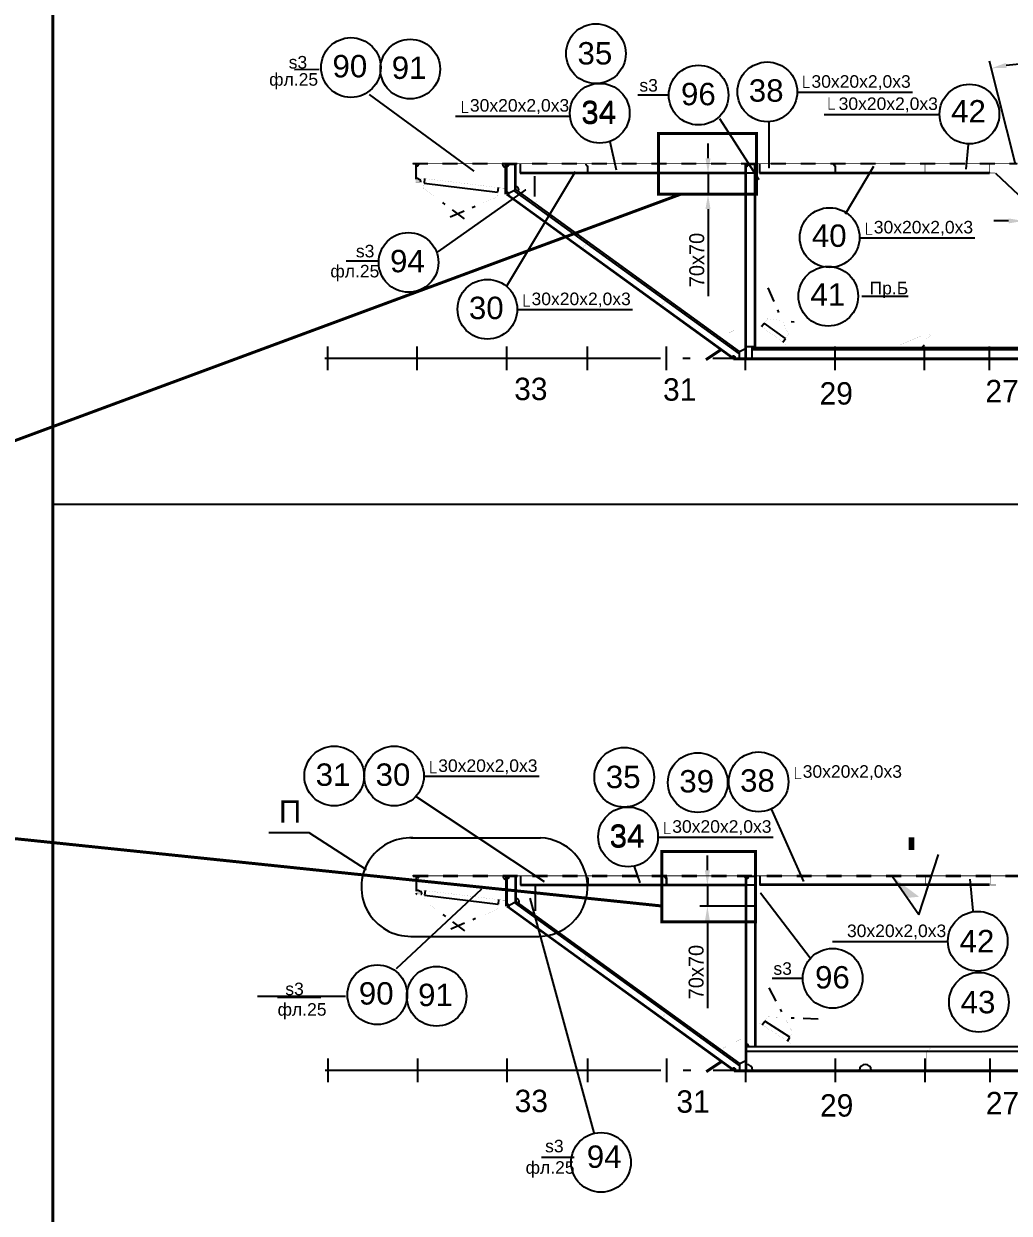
# Model space of a CAD drawing. Header units: millimetres. Extents: x -19561 to 47775, y 28910 to 69910.
# Drawn here: x 20896 to 24198, y 31944 to 35929 of the extents above; entities that cross this region are included whole.
import ezdxf
from ezdxf.enums import TextEntityAlignment as Align

# ---------------------------------------------------------------- set-up
doc = ezdxf.new("R2010")
doc.units = ezdxf.units.MM
doc.header["$MEASUREMENT"] = 0
for name, pattern in [('K5LT32768', [0]), ('K5LT32769', [0]), ('K5LT32770', [100, 50, -50]), ('K5LT32771', [1300, 1125, -75, 25, -75]), ('K5LT32774', [0]), ('K5LT32779', [25, 12.5, -12.5]), ('K5LT32791', [97.5, 75, -7.5, 7.5, -7.5]), ('K5LT_THIN', [0])]:
    doc.linetypes.add(name, pattern=pattern)
doc.layers.add('РАЗМЕРЫ', color=3, linetype='Continuous', true_color=0x00ff00)
doc.styles.add('Arial', font='arial.ttf')
doc.styles.add('KDIMTEXTSTYLE', font='GOST_AU.SHX', dxfattribs={"width": 0.96, "oblique": 15, "height": 5})
doc.styles.add('style5', font='arial.ttf', dxfattribs={"height": 3})
doc.dimstyles.new('KDIMSTYLE (1.00)', dxfattribs={"dimtxt": 5, "dimasz": 1, "dimexe": 2, "dimexo": 0, "dimgap": 1, "dimtad": 1, "dimtxsty": 'KDIMTEXTSTYLE', "dimsah": 1, "dimcen": 0, "dimdle": 1, "dimadec": 0, "dimazin": 0, "dimtfac": 0.667, "dimtmove": 0, "dimatfit": 3, "dimfxl": 1, "dimtvp": 1, "dimtolj": 1, "dimtzin": 0, "dimarcsym": 0})
doc.dimstyles.new('seatech', dxfattribs={"dimscale": 20, "dimtxt": 2.5, "dimasz": 2.5, "dimexe": 1.25, "dimexo": 0, "dimtad": 1, "dimdec": 0, "dimtxsty": 'Standard', "dimcen": 2.5, "dimclrd": 7, "dimclre": 7, "dimclrt": 4, "dimadec": 0, "dimazin": 0, "dimtfac": 1, "dimtdec": 0, "dimtmove": 0, "dimatfit": 3, "dimfxl": 1.25, "dimarcsym": 0})

# ---------------------------------------------------------------- blocks, each defined once
blk = doc.blocks.new('KDIMARROW_00')
at = {"layer": 'РАЗМЕРЫ', "color": 0, "linetype": 'K5LT_THIN', "lineweight": 18}
blk.add_line((0, 0), (-1, 0), dxfattribs=at)
blk = doc.blocks.new('*D2208')
at = {"color": 0, "lineweight": -2}
blk.add_line((22577.5, 35372.5), (22284.6, 35165.6), dxfattribs=at)
at = {"layer": 'Defpoints', "color": 0}
for p in [(22578.3, 35373.1), (22283.8, 35165), (22283.8, 35165)]:
    blk.add_point(p, dxfattribs=at)
at = {"color": 0, "lineweight": -2}
for p, rotation in [((22578.3, 35373.1), 35.24646155266886), ((22283.8, 35165), 215.2464615526688)]:
    blk.add_blockref('KDIMARROW_00', p, dxfattribs=dict(at, rotation=rotation))
at = {"color": 7, "ltscale": 20, "insert": (22364.5, 35223.5), "char_height": 5, "attachment_point": 5, "rotation": 35.2465, "style": 'KDIMTEXTSTYLE'}
blk.add_mtext('\\A1;\\H0.5;\\W0.965;\\Q0;\\Q0; \\H0.5;\\W0.965;\\Q0;', dxfattribs=at)
blk = doc.blocks.new('*D2209')
at = {"color": 0, "lineweight": -2}
for p, q in [((23258.8, 35563.3), (23228.7, 35610)), ((23359.3, 35407), (23259.3, 35562.4))]:
    blk.add_line(p, q, dxfattribs=at)
at = {"layer": 'Defpoints', "color": 0}
for p in [(23258.8, 35563.3), (23263.9, 35566.6), (23365, 35409.5)]:
    blk.add_point(p, dxfattribs=at)
at = {"color": 0, "lineweight": -2}
for p, rotation in [((23258.8, 35563.3), 122.7596738711721), ((23359.9, 35406.2), 302.7596738711721)]:
    blk.add_blockref('KDIMARROW_00', p, dxfattribs=dict(at, rotation=rotation))
at = {"color": 7, "ltscale": 20, "insert": (23230.3, 35609.9), "char_height": 5, "attachment_point": 5, "rotation": 302.7597, "style": 'KDIMTEXTSTYLE'}
blk.add_mtext('\\A1;\\H0.5;\\W0.965;\\Q0;\\Q0; \\H0.5;\\W0.965;\\Q0;', dxfattribs=at)
blk = doc.blocks.new('*D2210')
at = {"color": 0, "lineweight": -2}
blk.add_line((23393.8, 35446.1), (23393.8, 35598.1), dxfattribs=at)
at = {"layer": 'Defpoints', "color": 0}
for p in [(23393.8, 35599.1), (23393.8, 35599.1), (23459.8, 35445.1)]:
    blk.add_point(p, dxfattribs=at)
at = {"color": 0, "lineweight": -2}
for p, rotation in [((23393.8, 35599.1), 90), ((23393.8, 35445.1), 270)]:
    blk.add_blockref('KDIMARROW_00', p, dxfattribs=dict(at, rotation=rotation))
at = {"color": 7, "ltscale": 20, "insert": (23392.6, 35455.6), "char_height": 5, "attachment_point": 5, "rotation": 90, "style": 'KDIMTEXTSTYLE'}
blk.add_mtext('\\A1;\\H0.5;\\W0.965;\\Q0;\\Q0; \\H0.5;\\W0.965;\\Q0;', dxfattribs=at)
blk = doc.blocks.new('*D2215')
at = {"color": 7, "linetype": 'Continuous', "lineweight": -2}
for p, q in [((24219.3, 35458.2), (24132.1, 35804.1)), ((24347.9, 35347.1), (24718.5, 35347.1))]:
    blk.add_line(p, q, dxfattribs=at)
blk.add_arc((24247.3, 35347.1), 446.3, 6.423, 97.7291, dxfattribs=at)
at = {"color": 7}
for points in [[(24185.7, 35797.5), (24188.9, 35781.2), (24138.2, 35779.9)], [(24682.4, 35396.6), (24699.1, 35397.5), (24693.5, 35347.1)]]:
    blk.add_solid(points, dxfattribs=at)
at = {"layer": 'Defpoints', "color": 0}
for p in [(24404, 35765), (24219.3, 35458.2), (24238.2, 35347.1), (24247.1, 35348), (24347.9, 35347.1)]:
    blk.add_point(p, dxfattribs=at)
at = {"color": 4, "ltscale": 20, "insert": (24554.1, 35721.2), "char_height": 50, "attachment_point": 5, "rotation": 320.6416}
blk.add_mtext('105%%D', dxfattribs=at)
blk = doc.blocks.new('*D2212')
at = {"color": 7, "linetype": 'Continuous', "lineweight": -2}
for p, q in [((24245.8, 35343.7), (24245.8, 35243.4)), ((24349.1, 35343.7), (24349.1, 35243.4)), ((24195.8, 35268.4), (24145.8, 35268.4)), ((24245.8, 35268.4), (24349.1, 35268.4)), ((24399.1, 35268.4), (24574.1, 35268.4))]:
    blk.add_line(p, q, dxfattribs=at)
at = {"color": 7}
for points in [[(24195.8, 35260.1), (24195.8, 35276.8), (24245.8, 35268.4)], [(24399.1, 35276.8), (24399.1, 35260.1), (24349.1, 35268.4)]]:
    blk.add_solid(points, dxfattribs=at)
at = {"layer": 'Defpoints', "color": 0}
for p in [(24245.8, 35343.7), (24349.1, 35343.7), (24349.1, 35268.4)]:
    blk.add_point(p, dxfattribs=at)
at = {"color": 4, "ltscale": 20, "insert": (24511.6, 35305.9), "char_height": 50, "attachment_point": 5}
blk.add_mtext('100', dxfattribs=at)
blk = doc.blocks.new('*D2216')
at = {"color": 7, "linetype": 'Continuous', "lineweight": -2}
for p, q in [((23188.6, 35478.2), (23188.6, 35528.2)), ((23346.3, 35428.2), (23163.6, 35428.2)), ((23188.6, 35428.2), (23188.6, 35358.2)), ((23346.3, 35358.2), (23163.6, 35358.2)), ((23188.6, 35308.2), (23188.6, 35016.6))]:
    blk.add_line(p, q, dxfattribs=at)
at = {"color": 7}
for points in [[(23180.2, 35478.2), (23196.9, 35478.2), (23188.6, 35428.2)], [(23196.9, 35308.2), (23180.2, 35308.2), (23188.6, 35358.2)]]:
    blk.add_solid(points, dxfattribs=at)
at = {"layer": 'Defpoints', "color": 0}
for p in [(23346.3, 35428.2), (23188.6, 35358.2), (23346.3, 35358.2)]:
    blk.add_point(p, dxfattribs=at)
at = {"color": 4, "ltscale": 20, "insert": (23151.1, 35137.4), "char_height": 50, "attachment_point": 5, "rotation": 90}
blk.add_mtext('70x70', dxfattribs=at)
blk = doc.blocks.new('*D2222')
at = {"color": 0, "lineweight": -2}
blk.add_line((23364.9, 33017), (23531, 32799.5), dxfattribs=at)
at = {"layer": 'Defpoints', "color": 0}
for p in [(23367.6, 33020.2), (23531.6, 32798.7), (23534.9, 32801.2)]:
    blk.add_point(p, dxfattribs=at)
at = {"color": 0, "lineweight": -2}
for p, rotation in [((23364.3, 33017.7), 127.3695431608508), ((23531.6, 32798.7), 307.3695431608509)]:
    blk.add_blockref('KDIMARROW_00', p, dxfattribs=dict(at, rotation=rotation))
at = {"color": 7, "ltscale": 20, "insert": (23466.8, 32885.6), "char_height": 5, "attachment_point": 5, "rotation": 307.3695, "style": 'KDIMTEXTSTYLE'}
blk.add_mtext('\\A1;\\H0.5;\\W0.965;\\Q0;\\Q0; \\H0.5;\\W0.965;\\Q0;', dxfattribs=at)
blk = doc.blocks.new('*D2223')
at = {"color": 7, "lineweight": -2}
for p, q in [((23186.5, 33092.9), (23186.5, 33142.9)), ((23348, 33042.9), (23161.5, 33042.9)), ((23186.5, 33042.9), (23186.5, 32972.9)), ((23348.4, 32972.9), (23161.5, 32972.9)), ((23186.5, 32922.9), (23186.5, 32631.2))]:
    blk.add_line(p, q, dxfattribs=at)
at = {"color": 7}
for points in [[(23178.2, 33092.9), (23194.9, 33092.9), (23186.5, 33042.9)], [(23194.9, 32922.9), (23178.2, 32922.9), (23186.5, 32972.9)]]:
    blk.add_solid(points, dxfattribs=at)
at = {"layer": 'Defpoints', "color": 0}
for p in [(23348, 33042.9), (23186.5, 32972.9), (23348.4, 32972.9)]:
    blk.add_point(p, dxfattribs=at)
at = {"color": 4, "ltscale": 20, "insert": (23149, 32752), "char_height": 50, "attachment_point": 5, "rotation": 90}
blk.add_mtext('70x70', dxfattribs=at)

msp = doc.modelspace()

# ---------------------------------------------------------------- hatches: boundary and pattern name
for points in [[(22209.27486, 35458.24783), (22214.27486, 35458.24783), (22214.27486, 35413.00613), (22214.74361, 35411.25613), (22216.02486, 35409.97507), (22225.02486, 35404.7789), (22226.30611, 35403.49783), (22226.77486, 35401.74783), (22226.30611, 35399.99783), (22225.02486, 35398.71677), (22223.27486, 35398.24783), (22209.27486, 35398.24783)], [(22210.73118, 33072.94446), (22215.73118, 33072.94446), (22215.73118, 33028.56885), (22216.19993, 33026.81885), (22217.48118, 33025.53773), (22227.98118, 33019.47553), (22229.26243, 33018.19446), (22229.73118, 33016.44446), (22229.26243, 33014.69446), (22227.98118, 33013.4134), (22226.23118, 33012.94446), (22214.23118, 33012.94446), (22212.48118, 33013.4134), (22211.19993, 33014.69446), (22210.73118, 33016.44446)], [(23895.75711, 33004.3873), (23856.12184, 33000.52425), (23806.99852, 33071.39627)]]:
    msp.add_hatch(color=0).paths.add_polyline_path(points)

# ---------------------------------------------------------------- linework, layer by layer
for p, q in [((21885.52735, 35775.98326), (21802.62494, 35774.41791)), ((21802.62494, 35774.41791), (21802.62494, 35774.41791)), ((22052.85054, 35691.75701), (22403.46916, 35435.12906)), ((23057.05259, 35689.99576), (22953.85022, 35689.99576)), ((23486.54604, 35699.90726), (23873.65036, 35699.90726)), ((23577.64791, 35625.38588), (23964.75222, 35625.38588)), ((22342.11862, 35619.88421), (22729.22294, 35619.88421)), ((24059.91976, 35525.00344), (24052.57516, 35441.82085)), ((22512.88712, 35048.79208), (22744.34263, 35433.57533)), ((22559.27486, 35430.24783), (23314.27486, 35430.24783)), ((22559.27486, 35428.24783), (23314.27486, 35428.24783)), ((23361.27486, 35430.24783), (24132.20814, 35430.24783)), ((23361.27486, 35428.24783), (24132.20814, 35428.24783)), ((23648.7935, 35291.9437), (23744.11159, 35451.60701)), ((24152.27486, 35428.24783), (24228.97161, 35355.70537)), ((23695.49323, 35211.86841), (24082.59755, 35211.86841)), ((21975.94967, 35134.90096), (22086.0781, 35134.90096)), ((22548.56647, 34971.59753), (22935.67079, 34971.59753)), ((22235.89611, 33407.99283), (22623.00042, 33407.99283)), ((22208.56758, 33340.89711), (22639.54809, 33055.27479)), ((23398.53808, 33301.3331), (23509.04455, 33055.27479)), ((23020.11076, 33204.07115), (23407.21508, 33204.07115)), ((24077.24263, 32957.56919), (24066.66506, 33063.27912)), ((22144.55518, 32764.31115), (22431.0698, 33031.1501)), ((22591.27023, 32999.52257), (22806.18113, 32213.0315)), ((23605.56214, 32854.55245), (23992.66646, 32854.55245)), ((23506.21587, 32731.06094), (23403.0135, 32731.06094)), ((21973.96594, 32669.76315), (21678.4801, 32669.76315)), ((21745.83765, 32668.19779), (21891.06352, 32668.19779)), ((22630.19219, 32132.01224), (22740.32061, 32132.01224))]:
    msp.add_line(p, q)
at = {"color": 2}
for p, q in [((22859.41674, 35534.46771), (22880.54744, 35439.44432)), ((22606.72909, 35418.22341), (22606.72909, 35349.95835)), ((23703.67307, 35015.99129), (23859.29502, 35015.99129)), ((22941.6684, 33105.80242), (22959.80752, 33051.42082)), ((22609.61808, 33039.39057), (22609.61808, 32956.69988))]:
    msp.add_line(p, q, dxfattribs=at)
at = {"color": 0, "linetype": 'K5LT32770'}
for p, q in [((22199.27486, 35461.24783), (24224.27486, 35461.24783)), ((22209.27486, 35458.24783), (22209.27486, 35398.24783)), ((22559.27486, 35458.24783), (22559.27486, 35428.24783)), ((22784.27486, 35453.24783), (22784.27486, 35428.24783)), ((23361.27486, 35458.24783), (23361.27486, 35428.24783)), ((23614.27486, 35453.24783), (23614.27486, 35428.24783)), ((22214.74361, 35411.25613), (22214.27486, 35413.00613)), ((22216.02486, 35409.97507), (22214.74361, 35411.25613)), ((22225.02486, 35404.7789), (22216.02486, 35409.97507)), ((22226.30611, 35403.49783), (22225.02486, 35404.7789)), ((22225.02486, 35398.71677), (22226.30611, 35399.99783)), ((22226.77486, 35401.74783), (22226.30611, 35403.49783)), ((22226.30611, 35399.99783), (22226.77486, 35401.74783)), ((22239.0898, 35410.21103), (22237.26753, 35395.32211)), ((22485.3857, 35380.06992), (22483.56343, 35365.181)), ((22200.73118, 33075.94446), (23285.73167, 33075.94446)), ((22200.73118, 33072.94446), (23285.73167, 33072.94446)), ((22210.73118, 33072.94446), (22210.73118, 33016.44446)), ((22560.73118, 33072.94446), (22560.73118, 33042.94446)), ((23285.73167, 33075.94446), (24350.73118, 33075.94446)), ((23285.73167, 33072.94446), (24350.73118, 33072.94446)), ((23362.73118, 33072.94446), (23362.73118, 33042.94446)), ((22785.73118, 33067.94446), (22785.73118, 33042.94446)), ((23048.91847, 33070.96726), (23048.91847, 33045.96726)), ((23049.22368, 33067.61131), (23049.22368, 33042.61131)), ((22210.73118, 33016.44446), (22211.19993, 33014.69446)), ((22211.19993, 33014.69446), (22212.48118, 33013.4134)), ((22216.19993, 33026.81885), (22215.73118, 33028.56885)), ((22217.48118, 33025.53773), (22216.19993, 33026.81885)), ((22227.98118, 33019.47553), (22217.48118, 33025.53773)), ((22226.23118, 33012.94446), (22227.98118, 33013.4134)), ((22229.26243, 33018.19446), (22227.98118, 33019.47553)), ((22227.98118, 33013.4134), (22229.26243, 33014.69446)), ((22229.73118, 33016.44446), (22229.26243, 33018.19446)), ((22229.26243, 33014.69446), (22229.73118, 33016.44446)), ((22240.54612, 33024.90766), (22238.72386, 33010.01874)), ((22486.84202, 32994.76655), (22485.01976, 32979.87763))]:
    msp.add_line(p, q, dxfattribs=at)
at = {"color": 0, "linetype": 'K5LT32769'}
for p, q in [((22510.27486, 35358.24777), (22510.27486, 35458.24783)), ((22514.27486, 35358.24777), (22514.27486, 35458.24783)), ((22521.27486, 35458.24783), (22544.27486, 35458.24783)), ((22542.27486, 35371.34787), (22542.27486, 35459.41458)), ((22544.27486, 35373.5336), (22544.27486, 35458.24783)), ((23314.27486, 34808.24783), (23314.27486, 35458.24783)), ((23316.27486, 34808.24783), (23316.27486, 35458.24783)), ((23323.27486, 35458.24783), (23346.27486, 35458.24783)), ((23344.27486, 35459.41458), (23344.27486, 34848.24783)), ((23346.27486, 35458.24783), (23346.27486, 34848.24783)), ((22237.26753, 35395.32211), (22483.56343, 35365.181)), ((22513.10249, 35356.62747), (23273.10225, 34806.62747)), ((22514.27486, 35358.24777), (23274.27486, 34808.24767)), ((22520.51167, 35361.42575), (22544.27486, 35373.5336)), ((22520.51216, 35361.42575), (22544.30367, 35373.54813)), ((23294.28291, 34823.3935), (22538.28951, 35370.49387)), ((23294.27486, 34830.80569), (22544.30367, 35373.54807)), ((23368.35079, 34914.34985), (23377.24873, 34926.42567)), ((23448.09688, 34874.22165), (23377.24873, 34926.42567)), ((23439.19893, 34862.14582), (23448.09688, 34874.22165)), ((23181.38692, 34805.09221), (23231.06587, 34838.73751)), ((23183.62984, 34801.78024), (23233.30879, 34835.42554)), ((23294.02217, 34830.98884), (23314.27486, 34841.33221)), ((23294.27486, 34808.58681), (23294.27486, 34830.80569)), ((23316.27486, 34848.24783), (23346.27486, 34848.24783)), ((23336.27486, 34808.24783), (23336.27486, 34843.24783)), ((25440.06486, 34843.24783), (23336.27486, 34843.24783)), ((25440.06486, 34836.24783), (23336.27486, 34836.24783)), ((23904.27486, 34843.24783), (23914.27486, 34853.24783)), ((23274.27486, 34808.24783), (25174.30745, 34808.24783)), ((23274.27486, 34805.24783), (25440.06486, 34805.24783)), ((23280.85933, 34808.56166), (23294.27486, 34808.58681)), ((22511.73118, 32972.9444), (22511.73118, 33072.94446)), ((22515.73118, 32972.9444), (22515.73118, 33072.94446)), ((22522.73118, 33072.94446), (22545.73118, 33072.94446)), ((22543.73118, 32986.0445), (22543.73118, 33074.11121)), ((22545.73118, 32988.23023), (22545.73118, 33072.94446)), ((23315.73118, 32422.94446), (23315.73118, 33072.94446)), ((23317.73118, 32422.94446), (23317.73118, 33072.94446)), ((23324.73118, 33072.94446), (23347.73118, 33072.94446)), ((23345.73118, 33074.11121), (23345.73118, 32501.77773)), ((23347.73118, 33072.94446), (23347.73118, 32502.94446)), ((22560.73118, 33044.94446), (23317.73118, 33044.94446)), ((22560.73118, 33042.94446), (23317.73118, 33042.94446)), ((24131.95689, 33044.94446), (23362.73118, 33044.94446)), ((24131.95689, 33042.94446), (23362.73118, 33042.94446)), ((22238.72386, 33010.01874), (22485.01976, 32979.87763)), ((22514.55882, 32971.3241), (23274.55857, 32421.3241)), ((22515.73118, 32972.9444), (23275.73118, 32422.9443)), ((22521.968, 32976.12238), (22545.73118, 32988.23023)), ((22521.96849, 32976.12238), (22545.75999, 32988.24488)), ((23295.73924, 32438.09014), (22539.74583, 32985.19074)), ((23295.73118, 32445.50233), (22545.75999, 32988.24494)), ((23370.38621, 32574.89133), (23378.43943, 32587.54624)), ((23463.12938, 32533.65251), (23378.43943, 32587.54624)), ((23455.07615, 32520.9976), (23463.12938, 32533.65251)), ((23317.73118, 32442.94446), (23317.73118, 32502.94446)), ((23317.73118, 32502.94446), (25495.73118, 32502.94446)), ((23317.73118, 32486.94446), (25495.73118, 32486.94446)), ((23324.73118, 32502.94446), (23347.73118, 32502.94446)), ((23182.84324, 32419.78884), (23232.5222, 32453.43414)), ((23185.08616, 32416.47687), (23234.76512, 32450.12217)), ((23295.47825, 32445.68553), (23315.73118, 32456.02884)), ((23295.73118, 32423.28345), (23295.73118, 32445.50233)), ((23275.73118, 32422.94446), (25825.73118, 32422.94446)), ((23275.73118, 32419.94446), (25825.73118, 32419.94446)), ((23282.31565, 32423.25829), (23295.73118, 32423.28345))]:
    msp.add_line(p, q, dxfattribs=at)
at = {"color": 0, "linetype": 'K5LT32768'}
for p, q in [((22299.05202, 35329.83213), (22307.04079, 35323.81719)), ((22331.00704, 35305.77235), (22370.9509, 35275.69759)), ((22407.80992, 35316.5226), (22398.60645, 35312.6116)), ((22370.99606, 35300.87859), (22324.97862, 35281.32357)), ((23410.40614, 34998.26053), (23390.37622, 35044.07325)), ((23426.43003, 34961.61041), (23422.42405, 34970.77294)), ((23467.13361, 34931.61822), (23477.07159, 34930.50624)), ((21914.27486, 34768.24783), (21914.27486, 34848.24783)), ((22214.27486, 34768.24783), (22214.27486, 34848.24783)), ((22514.27486, 34768.24783), (22514.27486, 34848.24783)), ((22784.27486, 34768.24783), (22784.27486, 34848.24783)), ((23049.27486, 34768.24783), (23049.27486, 34848.24783)), ((23314.27486, 34768.24783), (23314.27486, 34848.24783)), ((23614.27486, 34768.24783), (23614.27486, 34848.24783)), ((23914.27486, 34768.24783), (23914.27486, 34848.24783)), ((24132.27486, 34768.24783), (24132.27486, 34848.24783)), ((21851.7861, 33219.06216), (21717.12048, 33219.06216)), ((22044.03023, 33094.78014), (21851.7861, 33219.06216)), ((22192.82457, 33201.66583), (22627.09465, 33201.66583)), ((23895.11488, 32944.26759), (23961.33338, 33145.92271)), ((23895.11488, 32944.26759), (23806.99852, 33071.39627)), ((22300.50835, 32944.52876), (22308.49711, 32938.51382)), ((22372.45238, 32915.57522), (22326.43494, 32896.0202)), ((22332.46336, 32920.46898), (22372.40722, 32890.39422)), ((22409.26625, 32931.21923), (22400.06277, 32927.30823)), ((22193.06949, 32871.72379), (22622.0332, 32871.72379)), ((23417.06148, 32654.83002), (23393.95179, 32699.16901)), ((23435.54917, 32619.35889), (23430.92724, 32628.22667)), ((23467.76033, 32598.86083), (23477.75102, 32598.42965)), ((23507.72308, 32597.13614), (23557.67661, 32594.98023)), ((21915.73118, 32382.94446), (21915.73118, 32462.94446)), ((22215.73118, 32382.94446), (22215.73118, 32462.94446)), ((22515.73118, 32382.94446), (22515.73118, 32462.94446)), ((22785.73118, 32382.94446), (22785.73118, 32462.94446)), ((23050.73118, 32382.94446), (23050.73118, 32462.94446)), ((23315.73118, 32382.94446), (23315.73118, 32462.94446)), ((23615.73118, 32382.94446), (23615.73118, 32462.94446)), ((23915.73118, 32382.94446), (23915.73118, 32462.94446)), ((24133.73118, 32382.94446), (24133.73118, 32462.94446))]:
    msp.add_line(p, q, dxfattribs=at)
at = {"color": 0, "linetype": 'K5LT32771'}
for p, q in [((21904.27486, 34808.24783), (25174.30745, 34808.24783)), ((21905.73118, 32422.94446), (26075.73118, 32422.94446))]:
    msp.add_line(p, q, dxfattribs=at)
at = {"color": 2, "ltscale": 20}
msp.add_line((20993.01308, 34320.10489), (33581.63137, 34320.10489), dxfattribs=at)
at = {"color": 2, "ltscale": 20, "const_width": 10}
for points in [[(20993.01308, 47882.68114), (33581.63137, 47882.68114), (33581.63137, 28914.85541), (20993.01308, 28914.85541)], [(23022.47796, 35561.24513), (23351.27486, 35561.24513), (23351.27486, 35358.24783), (23022.47796, 35358.24783)], [(23865.62357, 33166.51986), (23874.86231, 33166.51986), (23874.86231, 33198.85544), (23865.62357, 33198.85544)], [(23034.13716, 33155.74133), (23347.73118, 33155.74133), (23347.73118, 32920.15351), (23034.13716, 32920.15351)]]:
    msp.add_lwpolyline(points, close=True, dxfattribs=at)
for points, const_width in [([(23509.69793, 35754.56791), (23509.69793, 35715.28354), (23529.35254, 35715.28354)], 3), ([(22366.13086, 35670.66926), (22366.13086, 35631.38489), (22385.78546, 35631.38489)], 3), ([(23594.12956, 35682.15425), (23594.12956, 35642.86988), (23613.78417, 35642.86988)], 3), ([(22197.4018, 35460.25296), (24226.74192, 35460.25296)], 3), ([(23615.22684, 35459.39318), (23615.22684, 35429.31294), (23633.5732, 35429.31294)], 2), ([(23915.15679, 35459.34928), (23915.15679, 35429.51695), (23934.11625, 35429.51695)], 2), ([(24132.69096, 35459.87471), (24132.69096, 35429.37479), (24151.6692, 35429.37479)], 2), ([(23719.50546, 35262.65346), (23719.50546, 35223.36909), (23739.16007, 35223.36909)], 3), ([(22572.5787, 35022.38258), (22572.5787, 34983.09821), (22592.23331, 34983.09821)], 3), ([(22259.90834, 33458.77789), (22259.90834, 33419.49352), (22279.56294, 33419.49352)], 3), ([(23481.30853, 33439.14958), (23481.30853, 33399.86521), (23500.96313, 33399.86521)], 3), ([(23044.123, 33254.8562), (23044.123, 33215.57183), (23063.7776, 33215.57183)], 3), ([(22196.14124, 33074.39663), (23291.88308, 33074.39663)], 3), ([(23291.88308, 33074.39663), (25234.97991, 33074.39663)], 3), ([(23916.91257, 33072.96841), (23916.91257, 33043.80384), (23935.66358, 33043.80384)], 2), ([(24135.11541, 33074.07223), (24135.11541, 33044.03415), (24153.46062, 33044.03415)], 2)]:
    msp.add_lwpolyline(points, dxfattribs=dict(const_width=const_width))
at = {"color": 0, "linetype": 'K5LT32770', "const_width": 0.18}
for points in [[(22214.27486, 35413.00613), (22214.27486, 35458.24783), (22209.27486, 35458.24783)], [(22552.37593, 35367.70657), (22608.27486, 35327.25345), (22614.27486, 35335.82242), (22614.27486, 35428.24783), (22544.27486, 35428.24783), (22544.27486, 35383.56924)], [(22784.27486, 35458.24783), (22785.27486, 35458.24783), (22785.98189, 35457.95493), (22786.27486, 35457.24783), (22786.27486, 35432.24783), (22786.54292, 35431.24783), (22787.27486, 35430.51578), (22788.27486, 35430.24783), (22803.27486, 35430.24783), (22803.98189, 35429.95493), (22804.27486, 35429.24783), (22804.27486, 35428.24783), (22784.27486, 35428.24783), (22784.27486, 35458.24783)], [(23049.27486, 35458.24783), (23050.27486, 35458.24783), (23050.98189, 35457.95493), (23051.27486, 35457.24783), (23051.27486, 35432.24783), (23051.54292, 35431.24783), (23052.27486, 35430.51578), (23053.27486, 35430.24783), (23068.27486, 35430.24783), (23068.98189, 35429.95493), (23069.27486, 35429.24783), (23069.27486, 35428.24783), (23049.27486, 35428.24783), (23049.27486, 35458.24783)], [(23346.27486, 35428.24783), (23346.27486, 35358.24783), (23356.27486, 35358.24783), (23416.27486, 35418.24783), (23416.27486, 35428.24783), (23346.27486, 35428.24783)], [(23614.27486, 35458.24783), (23615.27486, 35458.24783), (23615.98189, 35457.95493), (23616.27486, 35457.24783), (23616.27486, 35432.24783), (23616.54292, 35431.24783), (23617.27486, 35430.51578), (23618.27486, 35430.24783), (23633.27486, 35430.24783), (23633.98189, 35429.95493), (23634.27486, 35429.24783), (23634.27486, 35428.24783), (23614.27486, 35428.24783), (23614.27486, 35458.24783)], [(23914.27486, 35458.24783), (23915.27486, 35458.24783), (23915.98189, 35457.95493), (23916.27486, 35457.24783), (23916.27486, 35432.24783), (23916.54292, 35431.24783), (23917.27486, 35430.51578), (23918.27486, 35430.24783), (23933.27486, 35430.24783), (23933.98189, 35429.95493), (23934.27486, 35429.24783), (23934.27486, 35428.24783), (23914.27486, 35428.24783), (23914.27486, 35458.24783)], [(24132.27486, 35458.24783), (24133.27486, 35458.24783), (24133.98189, 35457.95493), (24134.27486, 35457.24783), (24134.27486, 35432.24783), (24134.54292, 35431.24783), (24135.27486, 35430.51578), (24136.27486, 35430.24783), (24151.27486, 35430.24783), (24151.98189, 35429.95493), (24152.27486, 35429.24783), (24152.27486, 35428.24783), (24132.27486, 35428.24783), (24132.27486, 35458.24783)], [(22209.27486, 35398.24783), (22223.27486, 35398.24783), (22225.02486, 35398.71677)], [(22215.73118, 33028.56885), (22215.73118, 33072.94446), (22210.73118, 33072.94446)], [(22785.73118, 33072.94446), (22786.73118, 33072.94446), (22787.43821, 33072.65156), (22787.73118, 33071.94446), (22787.73118, 33046.94446), (22787.99925, 33045.94446), (22788.73118, 33045.21241), (22789.73118, 33044.94446), (22804.73118, 33044.94446), (22805.43821, 33044.65156), (22805.73118, 33043.94446), (22805.73118, 33042.94446), (22785.73118, 33042.94446), (22785.73118, 33072.94446)], [(23049.22368, 33072.61131), (23050.22368, 33072.61131), (23050.93071, 33072.31841), (23051.22368, 33071.61131), (23051.22368, 33046.61131), (23051.49175, 33045.61131), (23052.22368, 33044.87926), (23053.22368, 33044.61131), (23068.22368, 33044.61131), (23068.93071, 33044.31841), (23069.22368, 33043.61131), (23069.22368, 33042.61131), (23049.22368, 33042.61131), (23049.22368, 33072.61131)], [(22553.83226, 32982.40308), (22609.73118, 32941.94996), (22615.73118, 32950.51893), (22615.73118, 33042.94446), (22545.73118, 33042.94446), (22545.73118, 32998.26575)], [(23347.73118, 33042.94446), (23347.73118, 32972.94446), (23357.73118, 32972.94446), (23417.73118, 33032.94446), (23417.73118, 33042.94446), (23347.73118, 33042.94446)], [(22212.48118, 33013.4134), (22214.23118, 33012.94446), (22226.23118, 33012.94446)]]:
    msp.add_lwpolyline(points, dxfattribs=at)
at = {"color": 0, "linetype": 'K5LT32769', "const_width": 0.18}
for points in [[(22214.27486, 35453.24783), (22214.27486, 35413.24783), (22500.27486, 35378.24783), (22510.27486, 35378.24783), (22510.27486, 35448.24783)], [(23314.27486, 34916.33231), (23304.27486, 34916.33231), (23239.12593, 34883.06024), (23233.26314, 34874.95908), (23294.02217, 34830.98884)], [(23346.27486, 34853.24783), (23356.27486, 34843.24783), (23451.27486, 34843.24783), (23451.27486, 34853.24783), (23356.27486, 34923.24783), (23346.27486, 34923.24783), (23346.27486, 34853.24783)], [(23914.27486, 34883.24783), (23904.27486, 34883.24783), (23834.27486, 34853.24783), (23834.27486, 34843.24783), (23904.27486, 34843.24783)], [(22215.73118, 33067.94446), (22215.73118, 33027.94446), (22501.73118, 32992.94446), (22511.73118, 32992.94446), (22511.73118, 33062.94446)], [(23347.73118, 32512.94446), (23357.73118, 32502.94446), (23467.73118, 32502.94446), (23467.73118, 32512.94446), (23357.73118, 32582.94446), (23347.73118, 32582.94446), (23347.73118, 32512.94446)], [(23315.73118, 32531.02894), (23305.73118, 32531.02894), (23240.58226, 32497.7569), (23234.71946, 32489.65574), (23295.47825, 32445.68553)]]:
    msp.add_lwpolyline(points, dxfattribs=at)
at = {"color": 0, "linetype": 'K5LT32768', "const_width": 0.18}
for points in [[(22238.17867, 35402.76657), (22235.14188, 35377.9517), (22275.08573, 35347.87698)], [(22484.47456, 35372.62546), (22481.43778, 35347.81059), (22435.42037, 35328.2556)], [(23372.79976, 34920.38776), (23387.62976, 34940.51413), (23437.31966, 34934.95418)], [(23443.6479, 34868.18373), (23458.4779, 34888.31011), (23438.44797, 34934.12279)], [(22239.63499, 33017.4632), (22236.5982, 32992.64833), (22276.54205, 32962.57361)], [(22485.93089, 32987.32209), (22482.8941, 32962.50722), (22436.87669, 32942.95223)], [(23374.41282, 32581.21879), (23387.83473, 32602.31031), (23437.78823, 32600.15438)], [(23459.10276, 32527.32505), (23472.52467, 32548.41657), (23449.41498, 32592.75551)]]:
    msp.add_lwpolyline(points, dxfattribs=at)
at = {"color": 2, "ltscale": 20, "const_width": 10}
msp.add_lwpolyline([(23098.07201, 35358.24783), (18053.82938, 33491.69566), (23034.13716, 32973.38803)], dxfattribs=at)
at = {"color": 0, "linetype": 'K5LT32779', "const_width": 0.18}
for points in [[(22766.27486, 35175.87946), (22767.08492, 35175.29318), (22767.82955, 35175.11591), (22768.4814, 35175.51706), (22783.13814, 35195.77002), (22783.94136, 35196.42307), (22784.96333, 35196.58694), (22785.93062, 35196.21774), (22798.08247, 35187.42377), (22798.8271, 35187.24649), (22799.47896, 35187.64761), (22800.06539, 35188.45773), (22783.86275, 35200.18304), (22766.27486, 35175.87946)], [(23031.27486, 34984.10301), (23032.08492, 34983.51675), (23032.82955, 34983.33948), (23033.4814, 34983.7406), (23048.13814, 35003.99359), (23048.94136, 35004.64662), (23049.96333, 35004.81049), (23050.93062, 35004.4413), (23063.08247, 34995.64732), (23063.8271, 34995.47005), (23064.47896, 34995.87119), (23065.06539, 34996.6813), (23048.86275, 35008.4066), (23031.27486, 34984.10301)], [(23914.27486, 34808.24783), (23919.27486, 34808.24783), (23919.27486, 34871.54612), (23919.51607, 34872.91421), (23920.21065, 34874.11727), (23921.27486, 34875.01022), (23931.27486, 34880.78373), (23932.55147, 34881.95353), (23933.21407, 34883.55324), (23933.13863, 34885.28311), (23932.33907, 34886.81898), (23930.96529, 34887.87306), (23929.27486, 34888.24783), (23914.27486, 34888.24783), (23914.27486, 34808.24783)], [(22767.73118, 32790.57609), (22768.54124, 32789.98981), (22769.28587, 32789.81254), (22769.93772, 32790.21369), (22784.59446, 32810.46665), (22785.39769, 32811.1197), (22786.41966, 32811.28358), (22787.38694, 32810.91437), (22799.5388, 32802.1204), (22800.28343, 32801.94312), (22800.93528, 32802.34424), (22801.52171, 32803.15436), (22785.31907, 32814.87968), (22767.73118, 32790.57609)], [(23032.73118, 32598.79964), (23033.54124, 32598.21339), (23034.28587, 32598.03611), (23034.93772, 32598.43723), (23049.59446, 32618.69022), (23050.39769, 32619.34325), (23051.41966, 32619.50712), (23052.38694, 32619.13793), (23064.5388, 32610.34395), (23065.28343, 32610.16668), (23065.93528, 32610.56782), (23066.52171, 32611.37794), (23050.31907, 32623.10323), (23032.73118, 32598.79964)], [(23915.73118, 32422.94446), (23920.73118, 32422.94446), (23920.73118, 32486.24275), (23920.97239, 32487.61084), (23921.66697, 32488.8139), (23922.73118, 32489.70685), (23932.73118, 32495.48036), (23934.00779, 32496.65016), (23934.67039, 32498.24987), (23934.59495, 32499.97974), (23933.79539, 32501.51562), (23932.42161, 32502.56969), (23930.73118, 32502.94446), (23915.73118, 32502.94446), (23915.73118, 32422.94446)], [(23915.73118, 32422.94446), (23920.73118, 32422.94446), (23920.73118, 32486.24275), (23920.97239, 32487.61084), (23921.66697, 32488.8139), (23922.73118, 32489.70685), (23932.73118, 32495.48036), (23934.00779, 32496.65016), (23934.67039, 32498.24987), (23934.59495, 32499.97974), (23933.79539, 32501.51562), (23932.42161, 32502.56969), (23930.73118, 32502.94446), (23915.73118, 32502.94446), (23915.73118, 32422.94446)]]:
    msp.add_lwpolyline(points, dxfattribs=at)
at = {"color": 0, "linetype": 'K5LT32774', "const_width": 0.18}
msp.add_lwpolyline([(25461.7895, 34808.24783), (23264.27779, 34808.24783)], dxfattribs=at)
at = {"color": 0, "linetype": 'K5LT32791', "const_width": 0.18}
for points in [[(23915.73118, 33072.94446), (23916.73118, 33072.94446), (23917.43821, 33072.65156), (23917.73118, 33071.94446), (23917.73118, 33046.94446), (23917.99925, 33045.94446), (23918.73118, 33045.21241), (23919.73118, 33044.94446), (23934.73118, 33044.94446), (23935.43821, 33044.65156), (23935.73118, 33043.94446), (23935.73118, 33042.94446), (23915.73118, 33042.94446), (23915.73118, 33072.94446)], [(24133.73118, 33072.94446), (24134.73118, 33072.94446), (24135.43821, 33072.65156), (24135.73118, 33071.94446), (24135.73118, 33046.94446), (24135.99925, 33045.94446), (24136.73118, 33045.21241), (24137.73118, 33044.94446), (24152.73118, 33044.94446), (24153.43821, 33044.65156), (24153.73118, 33043.94446), (24153.73118, 33042.94446), (24133.73118, 33042.94446), (24133.73118, 33072.94446)]]:
    msp.add_lwpolyline(points, dxfattribs=at)
at = {"color": 1}
for centre in [(22812.96191, 35828.85267), (21992.15118, 35782.39083), (22190.69066, 35777.23718), (23157.05259, 35689.99576), (23387.2972, 35700.87188), (22826.05633, 35629.29555), (24064.74757, 35626.35051), (23596.24439, 35212.83303), (22185.03076, 35129.44308), (23591.55453, 35015.99129), (22449.31763, 34972.56216), (21935.92658, 33408.95746), (22136.64726, 33408.95746), (22907.7675, 33404.5929), (23154.34658, 33386.75224), (23358.04745, 33389.32915), (22920.86192, 33205.03578), (24092.66181, 32855.51708), (23606.21587, 32731.06094), (22080.58977, 32676.17072), (22279.12924, 32671.01706), (24096.18792, 32651.14456), (22830.02703, 32114.42338)]:
    msp.add_circle(centre, 100, dxfattribs=at)
at = {"color": 0, "linetype": 'K5LT32770'}
for centre, radius, start, end in [((22214.27486, 35458.24783), 5, 270.0000044, 0), ((22510.27486, 35458.24783), 10, 180.00000435, 270), ((22784.27486, 35458.24783), 5, 180, 269.9999956), ((23614.27486, 35458.24783), 5, 180, 269.9999956), ((22544.27486, 35373.56924), 10, 27.05364154, 90), ((22544.27486, 35373.56924), 9.99994, 324.10710126, 27.05363139), ((22215.73118, 33072.94446), 5, 270.0000044, 0), ((22511.73118, 33072.94446), 10, 180.00000435, 270), ((22785.73118, 33072.94446), 5, 180, 269.9999956), ((23315.73118, 33072.94446), 5, 180, 269.9999956), ((23048.91847, 33070.96726), 5, 180, 269.9999956), ((22545.73118, 32988.26575), 10, 27.05364154, 90), ((22545.73118, 32988.26575), 9.99994, 324.10710126, 27.05363139)]:
    msp.add_arc(centre, radius, start, end, dxfattribs=at)
at = {"color": 0, "linetype": 'K5LT32769'}
for centre, radius, start, end in [((22514.27486, 35458.24783), 7, 270, 0), ((23316.27486, 35458.24783), 7, 270, 0), ((22514.27486, 35358.24783), 7, 27.00074313, 90), ((22514.27486, 35358.24783), 7.00007, 324.10771855, 26.99891649), ((23273.85933, 34808.54853), 7.00006, 0.10744293, 144.10778684), ((22515.73118, 33072.94446), 7, 270, 0), ((23317.73118, 33072.94446), 7, 270, 0), ((22515.73118, 32972.94446), 7, 27.00074313, 90), ((22515.73118, 32972.94446), 7.00007, 324.10771855, 26.99891649), ((23317.73118, 32502.94446), 7, 0, 90), ((23317.73118, 32422.94446), 20, 0, 89.9999981), ((23715.73118, 32422.94446), 20, 0, 180), ((23275.31565, 32423.24516), 7.00006, 0.10744293, 144.10778684)]:
    msp.add_arc(centre, radius, start, end, dxfattribs=at)
at = {"color": 0, "linetype": 'K5LT32768'}
for centre, start, end in [((22191.99768, 33036.76706), 87.48580915, 270.7564483), ((22619.85409, 33036.76706), 269.2435517, 87.48580915)]:
    msp.add_arc(centre, 165.05766, start, end, dxfattribs=at)

# ---------------------------------------------------------------- texts
at = {"color": 2, "style": 'style5'}
for s, p in [('35', (22751.25348, 35792.50568)), ('90', (21930.13755, 35749.39979)), ('91', (22128.67702, 35744.24614)), ('38', (23325.28357, 35667.88085)), ('96', (23098.04458, 35655.97894)), ('34', (22764.34791, 35592.94856)), ('42', (24003.16971, 35598.24031)), ('40', (23536.47902, 35181.49499)), ('94', (22123.01712, 35096.45204)), ('41', (23531.78916, 34984.65324)), ('30', (22387.30399, 34939.57112)), ('31', (21873.91295, 33375.96642)), ('30', (22074.63363, 33375.96642)), ('35', (22846.05907, 33368.24592)), ('38', (23296.03382, 33356.33812)), ('39', (23092.33295, 33353.7612)), ('34', (22859.1535, 33168.6888)), ('42', (24031.61198, 32818.34581)), ('96', (23547.20786, 32697.04412)), ('90', (22018.57614, 32643.17968)), ('91', (22217.11561, 32638.02603)), ('43', (24035.1381, 32613.97329)), ('94', (22782.35307, 32096.20739))]:
    msp.add_text(s, height=75, dxfattribs=at).set_placement(p)
at = {"color": 0, "style": 'style5'}
for s, height, p in [('s3', 42, (21783.42895, 35779.08406)), ('фл.25', 42, (21718.05117, 35721.44149)), ('s3', 42, (22958.58946, 35701.78762)), ('30x20x2,0x3', 42, (23535.16504, 35714.64329)), ('30x20x2,0x3', 42, (22390.73761, 35634.62024)), ('30x20x2,0x3', 42, (23626.2669, 35640.12191)), ('30x20x2,0x3', 42, (23744.11222, 35226.60444)), ('s3', 42, (22008.69281, 35146.38777)), ('фл.25', 42, (21923.15683, 35079.29184)), ('30x20x2,0x3', 42, (22597.18546, 34986.33356)), ('Пр.Б', 42, (23729.94337, 35022.43609)), ('30x20x2,0x3', 42, (22284.5151, 33422.72886)), ('30x20x2,0x3', 42, (23505.91529, 33403.10056)), ('34', 75, (22858.84829, 33172.04474)), ('30x20x2,0x3', 42, (23068.72975, 33218.80718)), ('30x20x2,0x3', 42, (23654.18113, 32869.28848)), ('s3', 42, (23407.75274, 32742.8528)), ('s3', 42, (21772.10795, 32674.6426)), ('фл.25', 42, (21746.35634, 32605.9108)), ('s3', 42, (22642.83546, 32148.16058)), ('фл.25', 42, (22577.39935, 32076.40312))]:
    msp.add_text(s, height=height, dxfattribs=at).set_placement(p)
at = {"color": 5, "style": 'style5'}
msp.add_text('34', height=75, dxfattribs=at).set_placement((22764.0427, 35596.30451))
at = {"color": 0, "linetype": 'Continuous'}
for s, p in [('33', (22594.95078, 34743.13263)), ('31', (23093.5847, 34741.23564)), ('29', (23618.27486, 34728.24783)), ('27', (24173.83438, 34735.80549)), ('33', (22596.40711, 32357.82926)), ('31', (23138.45268, 32355.93228)), ('29', (23619.73118, 32342.94446)), ('27', (24175.29071, 32350.50212))]:
    msp.add_text(s, height=75, dxfattribs=at).set_placement(p, align=Align.TOP_CENTER)
at = {"color": 0, "linetype": 'Continuous', "style": 'Arial'}
msp.add_text('П', height=75, dxfattribs=at).set_placement((21787.95752, 33327.51818), align=Align.TOP_CENTER)

# ---------------------------------------------------------------- dimensions: what is measured, and where the dimension line sits
at = {"color": 0, "linetype": 'Continuous'}
dim = msp.add_angular_dim_2l(base=(24404.0487, 35764.95788), line1=((24238.24847, 35347.14074), (24347.92422, 35347.14074)), line2=((24247.06416, 35348.03806), (24219.27486, 35458.24789)), text='105%%D', dimstyle='seatech', dxfattribs=at)
dim.commit()
dim.dimension.update_dxf_attribs({"geometry": '*D2215', "text_midpoint": (24530.29225, 35692.18317), "dimtype": 162})
at = {"color": 0}
for base, p1, p2, angle, picture, middle, dimtype in [((23258.77053, 35563.26896), (23365.01696, 35409.50573), (23263.9372, 35566.59351), 122.75967387, '*D2209', (23229.22751, 35609.1817), 161), ((23393.81632, 35599.10666), (23459.77571, 35445.14417), (23393.81632, 35599.10666), 90, '*D2210', (23393.81632, 35455.60355), 160), ((22283.81739, 35165.00316), (22578.27486, 35373.07785), (22283.81739, 35165.00316), 215.24646155, '*D2208', (22365.2213, 35222.52621), 161), ((23531.6476, 32798.67682), (23367.59088, 33020.22935), (23534.89813, 32801.1593), 307.36954316, '*D2222', (23465.83777, 32884.84741), 161)]:
    dim = msp.add_linear_dim(base=base, p1=p1, p2=p2, angle=angle, text='\\H0.5;\\W0.965;\\Q0;\\Q0; \\H0.5;\\W0.965;\\Q0;', dimstyle='KDIMSTYLE (1.00)', override={"dimexo": 0, "dimblk1": 'KDIMARROW_00', "dimblk2": 'KDIMARROW_00', "dimse1": 1, "dimse2": 1, "dimclrt": 7, "dimtolj": 1}, dxfattribs=at)
    dim.commit()
    dim.dimension.update_dxf_attribs({"geometry": picture, "text_midpoint": middle, "dimtype": dimtype})
at = {"color": 0, "linetype": 'Continuous'}
dim = msp.add_linear_dim(base=(23188.5504, 35358.24783), p1=(23346.27486, 35428.24783), p2=(23346.27486, 35358.24783), angle=90, text='70x70', dimstyle='seatech', dxfattribs=at)
dim.commit()
dim.dimension.update_dxf_attribs({"geometry": '*D2216', "text_midpoint": (23151.0504, 35137.4145)})
dim = msp.add_linear_dim(base=(24349.14133, 35268.44718), p1=(24245.7734, 35343.73462), p2=(24349.14133, 35343.73462), text='100', dimstyle='seatech', dxfattribs=at)
dim.commit()
dim.dimension.update_dxf_attribs({"geometry": '*D2212', "text_midpoint": (24511.64133, 35305.94718)})
at = {"color": 0}
dim = msp.add_linear_dim(base=(23186.53933, 32972.86311), p1=(23348.0473, 33042.92276), p2=(23348.41015, 32972.86311), angle=90, text='70x70', dimstyle='seatech', dxfattribs=at)
dim.commit()
dim.dimension.update_dxf_attribs({"geometry": '*D2223', "text_midpoint": (23149.03933, 32752.02978)})

doc.saveas('drawing.dxf')
